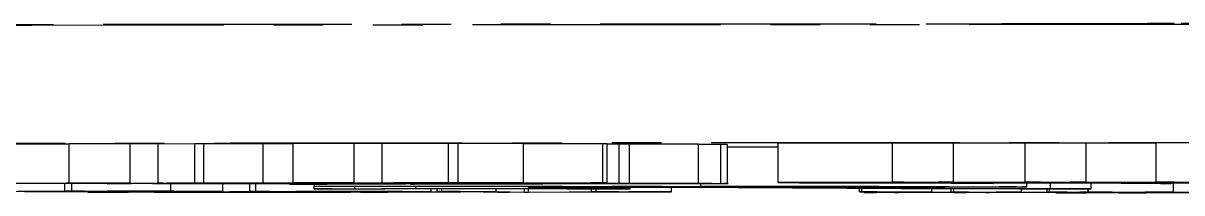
# Model space of a CAD drawing. Header units: millimetres. Extents: x 2379 to 4059, y 879 to 2067.
# Drawn here: x 3053.18 to 3082.8, y 944.52 to 948.85 of the extents above; entities that cross this region are included whole.
import ezdxf

# ---------------------------------------------------------------- set-up
doc = ezdxf.new("R2010")
doc.units = ezdxf.units.MM
doc.linetypes.add('PHANTOM', pattern=[12.7, 6.35, -1.27, 1.27, -1.27, 1.27, -1.27])

msp = doc.modelspace()

# ---------------------------------------------------------------- linework, layer by layer
at = {"color": 7, "linetype": 'PHANTOM', "lineweight": 25}
for p, q in [((3054.358, 945.764), (3052.778, 945.762)), ((3055.919, 945.772), (3054.358, 945.771)), ((3054.358, 944.771), (3054.358, 945.771)), ((3055.919, 944.772), (3055.919, 945.772)), ((3056.633, 945.767), (3055.919, 945.77)), ((3057.568, 945.769), (3056.633, 945.767)), ((3056.633, 944.767), (3056.633, 945.767)), ((3057.799, 945.771), (3057.568, 945.769)), ((3057.568, 944.769), (3057.568, 945.769)), ((3059.323, 945.77), (3057.799, 945.771)), ((3057.799, 944.771), (3057.799, 945.771)), ((3060.083, 945.772), (3059.323, 945.771)), ((3059.323, 944.771), (3059.323, 945.771)), ((3061.647, 945.78), (3060.083, 945.779)), ((3060.083, 944.779), (3060.083, 945.779)), ((3061.647, 944.78), (3061.647, 945.78)), ((3062.361, 945.775), (3061.647, 945.778)), ((3064.054, 945.778), (3062.361, 945.775)), ((3062.361, 944.775), (3062.361, 945.775)), ((3064.308, 945.78), (3064.054, 945.778)), ((3064.054, 944.778), (3064.054, 945.778)), ((3065.972, 945.779), (3064.308, 945.78)), ((3064.308, 944.78), (3064.308, 945.78)), ((3065.972, 944.779), (3065.972, 945.779)), ((3068.112, 945.773), (3067.999, 945.774)), ((3067.999, 944.774), (3067.999, 945.774)), ((3068.112, 944.773), (3068.112, 945.773)), ((3068.418, 945.764), (3068.112, 945.763)), ((3068.687, 945.767), (3068.418, 945.764)), ((3068.418, 944.764), (3068.418, 945.764)), ((3070.452, 945.766), (3068.687, 945.767)), ((3068.687, 944.767), (3068.687, 945.767)), ((3070.452, 944.766), (3070.452, 945.766)), ((3071.022, 944.757), (3071.022, 945.757)), ((3071.187, 944.755), (3071.187, 945.755)), ((3075.411, 945.786), (3072.483, 945.785)), ((3072.483, 944.785), (3072.483, 945.785)), ((3076.97, 945.791), (3075.411, 945.792)), ((3075.411, 944.792), (3075.411, 945.792)), ((3076.97, 944.791), (3076.97, 945.791)), ((3078.801, 945.787), (3076.97, 945.786)), ((3080.363, 945.792), (3078.801, 945.793)), ((3078.801, 944.793), (3078.801, 945.793)), ((3080.363, 944.792), (3080.363, 945.792)), ((3082.15, 945.788), (3080.363, 945.788)), ((3083.707, 945.793), (3082.15, 945.794)), ((3082.15, 944.794), (3082.15, 945.794)), ((3052.778, 944.762), (3055.873, 944.766)), ((3053.638, 944.762), (3052.778, 944.762)), ((3054.249, 944.564), (3054.249, 944.763)), ((3054.358, 944.771), (3055.919, 944.772)), ((3054.428, 944.564), (3054.428, 944.763)), ((3055.629, 944.765), (3054.928, 944.764)), ((3055.328, 944.753), (3055.328, 944.765)), ((3055.328, 944.753), (3055.67, 944.757)), ((3055.537, 944.752), (3055.328, 944.753)), ((3055.919, 944.772), (3055.773, 944.77)), ((3055.773, 944.77), (3056.633, 944.767)), ((3056.497, 944.748), (3068.418, 944.764)), ((3057.355, 944.747), (3056.497, 944.748)), ((3056.62, 944.764), (3056.611, 944.764)), ((3056.633, 944.767), (3057.568, 944.769)), ((3059.369, 944.77), (3056.857, 944.767)), ((3056.857, 944.767), (3057.268, 944.765)), ((3056.957, 944.561), (3056.957, 944.747)), ((3057.268, 944.765), (3057.268, 944.767)), ((3057.568, 944.769), (3057.799, 944.771)), ((3057.763, 944.754), (3065.536, 944.765)), ((3058.626, 944.754), (3057.763, 944.754)), ((3057.799, 944.771), (3059.369, 944.77)), ((3058.288, 944.556), (3058.288, 944.749)), ((3063.322, 944.756), (3058.647, 944.749)), ((3059.384, 944.759), (3058.693, 944.757)), ((3058.98, 944.557), (3058.98, 944.75)), ((3059.13, 944.558), (3059.13, 944.75)), ((3059.323, 944.771), (3061.601, 944.774)), ((3060.183, 944.771), (3059.323, 944.771)), ((3059.369, 944.77), (3059.369, 944.771)), ((3067.454, 944.766), (3059.918, 944.756)), ((3059.988, 944.74), (3059.988, 944.751)), ((3060.196, 944.74), (3059.988, 944.74)), ((3060.057, 944.765), (3060.057, 944.771)), ((3060.083, 944.779), (3061.647, 944.78)), ((3060.624, 944.752), (3060.624, 944.689)), ((3060.624, 944.686), (3060.624, 944.689)), ((3060.624, 944.689), (3070.512, 944.689)), ((3061.664, 944.686), (3060.624, 944.686)), ((3060.624, 944.627), (3060.624, 944.686)), ((3060.624, 944.625), (3060.624, 944.627)), ((3060.624, 944.627), (3061.664, 944.627)), ((3061.041, 944.761), (3061.041, 944.776)), ((3061.267, 944.761), (3061.041, 944.761)), ((3061.303, 944.752), (3061.303, 944.753)), ((3061.303, 944.752), (3062.954, 944.751)), ((3061.647, 944.78), (3061.465, 944.778)), ((3061.465, 944.778), (3062.361, 944.775)), ((3061.568, 944.77), (3061.472, 944.773)), ((3061.664, 944.627), (3061.664, 944.686)), ((3062.361, 944.775), (3064.054, 944.778)), ((3062.954, 944.751), (3062.446, 944.75)), ((3065.972, 944.779), (3062.641, 944.775)), ((3062.954, 944.751), (3062.954, 944.755)), ((3063.083, 944.746), (3063.083, 944.756)), ((3063.232, 944.746), (3063.083, 944.746)), ((3063.224, 944.63), (3063.224, 944.683)), ((3065.263, 944.749), (3063.322, 944.756)), ((3064.054, 944.778), (3064.308, 944.78)), ((3070.452, 944.766), (3064.141, 944.757)), ((3064.141, 944.757), (3066.121, 944.75)), ((3064.308, 944.78), (3065.972, 944.779)), ((3065.032, 944.767), (3064.382, 944.765)), ((3065.536, 944.765), (3065.79, 944.767)), ((3065.79, 944.767), (3067.454, 944.766)), ((3065.99, 944.757), (3065.99, 944.76)), ((3066.08, 944.757), (3065.99, 944.757)), ((3066.101, 944.659), (3066.101, 944.683)), ((3069.909, 944.659), (3066.101, 944.659)), ((3070.063, 944.656), (3066.101, 944.656)), ((3066.101, 944.656), (3066.101, 944.63)), ((3066.121, 944.75), (3066.121, 944.76)), ((3066.466, 944.748), (3066.466, 944.76)), ((3067.661, 944.686), (3069.562, 944.686)), ((3067.661, 944.627), (3067.661, 944.656)), ((3067.661, 944.627), (3068.702, 944.627)), ((3067.999, 944.774), (3068.112, 944.773)), ((3068.418, 944.764), (3068.687, 944.767)), ((3068.687, 944.767), (3070.452, 944.766)), ((3068.702, 944.627), (3068.702, 944.656)), ((3068.702, 944.627), (3068.702, 944.625)), ((3069.758, 944.547), (3069.758, 944.656)), ((3075.63, 944.625), (3070.063, 944.656)), ((3070.512, 944.689), (3070.512, 944.755)), ((3072.483, 944.785), (3075.955, 944.786)), ((3073.122, 944.784), (3072.483, 944.785)), ((3072.644, 944.657), (3077.711, 944.63)), ((3073.032, 944.774), (3073.032, 944.784)), ((3073.71, 944.784), (3073.122, 944.784)), ((3073.412, 944.775), (3073.412, 944.784)), ((3076.025, 944.785), (3073.71, 944.784)), ((3074.08, 944.78), (3074.08, 944.784)), ((3074.08, 944.78), (3074.353, 944.78)), ((3074.353, 944.78), (3074.353, 944.784)), ((3074.353, 944.78), (3074.494, 944.778)), ((3074.494, 944.778), (3074.494, 944.784)), ((3074.494, 944.778), (3086.268, 944.782)), ((3074.564, 944.543), (3074.564, 944.631)), ((3080.011, 944.779), (3074.566, 944.777)), ((3074.624, 944.544), (3074.624, 944.63)), ((3074.684, 944.775), (3074.684, 944.777)), ((3075.411, 944.792), (3076.97, 944.791)), ((3076.019, 944.774), (3076.019, 944.778)), ((3076.019, 944.774), (3077.055, 944.773)), ((3077.299, 944.781), (3076.348, 944.78)), ((3076.97, 944.791), (3076.577, 944.789)), ((3076.577, 944.789), (3076.839, 944.786)), ((3076.839, 944.786), (3076.839, 944.79)), ((3076.839, 944.786), (3079.359, 944.787)), ((3079.428, 944.786), (3076.908, 944.785)), ((3077.055, 944.773), (3077.055, 944.778)), ((3077.055, 944.773), (3080.391, 944.775)), ((3080.463, 944.774), (3077.126, 944.772)), ((3077.126, 944.772), (3077.992, 944.762)), ((3077.992, 944.762), (3077.134, 944.76)), ((3077.299, 944.781), (3077.299, 944.786)), ((3077.992, 944.762), (3077.992, 944.773)), ((3078.801, 944.793), (3080.363, 944.792)), ((3078.841, 944.674), (3078.841, 944.773)), ((3079.444, 944.627), (3079.444, 944.773)), ((3079.444, 944.627), (3080.485, 944.627)), ((3080.692, 944.783), (3079.739, 944.782)), ((3080.363, 944.792), (3079.957, 944.791)), ((3079.957, 944.791), (3080.242, 944.788)), ((3080.391, 944.775), (3080.011, 944.779)), ((3080.242, 944.788), (3080.242, 944.792)), ((3080.242, 944.788), (3082.692, 944.788)), ((3082.762, 944.788), (3080.311, 944.787)), ((3080.485, 944.627), (3080.485, 944.773)), ((3080.485, 944.627), (3080.485, 944.625)), ((3080.692, 944.783), (3080.692, 944.787)), ((3086.409, 944.782), (3080.894, 944.78)), ((3080.894, 944.78), (3081.275, 944.775)), ((3081.275, 944.775), (3081.275, 944.78)), ((3081.275, 944.775), (3084.542, 944.776)), ((3084.819, 944.775), (3081.347, 944.774)), ((3082.533, 944.76), (3081.58, 944.759)), ((3082.15, 944.794), (3083.707, 944.793)), ((3082.533, 944.76), (3082.533, 944.774)), ((3082.595, 944.541), (3082.595, 944.774)), ((3050.378, 944.549), (3054.653, 944.562)), ((3054.364, 944.552), (3053.037, 944.554)), ((3055.339, 944.561), (3053.216, 944.555)), ((3053.216, 944.555), (3054.287, 944.553)), ((3054.505, 944.563), (3054.249, 944.564)), ((3054.249, 944.564), (3054.428, 944.564)), ((3054.287, 944.553), (3054.287, 944.558)), ((3054.428, 944.564), (3056.957, 944.561)), ((3054.836, 944.541), (3054.836, 944.56)), ((3059.504, 944.535), (3054.836, 944.541)), ((3054.836, 944.541), (3054.984, 944.541)), ((3054.984, 944.541), (3054.984, 944.56)), ((3054.984, 944.541), (3055.26, 944.541)), ((3055.87, 944.541), (3059.423, 944.555)), ((3056.562, 944.56), (3055.963, 944.561)), ((3058.465, 944.548), (3056.602, 944.541)), ((3056.814, 944.539), (3056.814, 944.541)), ((3056.814, 944.539), (3058.005, 944.538)), ((3057.111, 944.554), (3057.555, 944.556)), ((3058.005, 944.538), (3058.005, 944.546)), ((3059.791, 944.546), (3058.465, 944.548)), ((3060.155, 944.555), (3058.616, 944.548)), ((3058.616, 944.548), (3059.941, 944.547)), ((3058.98, 944.557), (3059.13, 944.558)), ((3059.209, 944.557), (3058.98, 944.557)), ((3059.13, 944.558), (3063.614, 944.552)), ((3059.423, 944.555), (3059.487, 944.556)), ((3060.973, 944.539), (3059.504, 944.535)), ((3059.941, 944.547), (3059.941, 944.554)), ((3060.265, 944.542), (3059.991, 944.543)), ((3059.991, 944.543), (3060.091, 944.543)), ((3061.73, 944.548), (3060.265, 944.542)), ((3060.457, 944.534), (3060.457, 944.538)), ((3060.457, 944.534), (3060.575, 944.535)), ((3062.384, 944.533), (3060.457, 944.534)), ((3060.575, 944.535), (3060.575, 944.538)), ((3060.575, 944.535), (3060.96, 944.535)), ((3068.702, 944.625), (3060.624, 944.625)), ((3062.044, 944.553), (3060.763, 944.555)), ((3060.794, 944.539), (3060.794, 944.544)), ((3060.794, 944.539), (3060.973, 944.539)), ((3060.96, 944.535), (3060.96, 944.539)), ((3060.973, 944.539), (3060.973, 944.545)), ((3061.307, 944.548), (3061.307, 944.554)), ((3061.307, 944.548), (3061.457, 944.548)), ((3061.457, 944.548), (3061.457, 944.554)), ((3061.457, 944.548), (3061.73, 944.548)), ((3061.549, 944.535), (3064.331, 944.55)), ((3061.549, 944.535), (3061.549, 944.547)), ((3061.73, 944.548), (3061.73, 944.554)), ((3064.464, 944.549), (3061.838, 944.535)), ((3062.116, 944.534), (3062.116, 944.536)), ((3062.116, 944.534), (3062.501, 944.533)), ((3062.501, 944.533), (3062.384, 944.533)), ((3062.501, 944.533), (3062.501, 944.538)), ((3063.272, 944.548), (3062.992, 944.548)), ((3063.614, 944.552), (3063.272, 944.548)), ((3063.614, 944.552), (3063.614, 944.625)), ((3063.765, 944.551), (3063.765, 944.625)), ((3063.765, 944.551), (3063.882, 944.552)), ((3064.054, 944.551), (3063.765, 944.551)), ((3063.882, 944.625), (3063.882, 944.552)), ((3063.882, 944.552), (3065.279, 944.551)), ((3064.331, 944.55), (3064.376, 944.55)), ((3064.56, 944.549), (3064.464, 944.549)), ((3065.321, 944.53), (3064.56, 944.549)), ((3065.279, 944.551), (3065.279, 944.625)), ((3065.279, 944.551), (3066.003, 944.534)), ((3065.61, 944.53), (3065.321, 944.53)), ((3068.665, 944.546), (3065.61, 944.53)), ((3066.003, 944.534), (3066.003, 944.625)), ((3066.003, 944.534), (3066.099, 944.534)), ((3066.099, 944.534), (3066.099, 944.625)), ((3066.099, 944.534), (3068.376, 944.546)), ((3067.714, 944.548), (3067.714, 944.625)), ((3067.714, 944.548), (3067.831, 944.549)), ((3068.099, 944.548), (3067.714, 944.548)), ((3067.831, 944.549), (3067.831, 944.625)), ((3067.831, 944.549), (3069.758, 944.547)), ((3068.376, 944.546), (3068.421, 944.547)), ((3069.64, 944.546), (3069.255, 944.547)), ((3069.758, 944.547), (3069.64, 944.546)), ((3074.564, 944.543), (3074.624, 944.544)), ((3074.768, 944.543), (3074.564, 944.543)), ((3074.624, 944.544), (3076.412, 944.543)), ((3074.693, 944.524), (3074.693, 944.543)), ((3074.693, 944.524), (3074.998, 944.542)), ((3075, 944.524), (3074.693, 944.524)), ((3077.105, 944.535), (3075, 944.524)), ((3075.712, 944.542), (3075.458, 944.529)), ((3075.458, 944.529), (3075.56, 944.529)), ((3075.56, 944.529), (3077.236, 944.538)), ((3075.56, 944.529), (3075.56, 944.534)), ((3080.485, 944.625), (3075.63, 944.625)), ((3076.352, 944.542), (3076.198, 944.542)), ((3076.412, 944.543), (3076.352, 944.542)), ((3076.412, 944.543), (3076.412, 944.625)), ((3076.912, 944.542), (3076.912, 944.625)), ((3076.912, 944.542), (3076.972, 944.543)), ((3077.067, 944.542), (3076.912, 944.542)), ((3076.972, 944.543), (3076.972, 944.625)), ((3076.972, 944.543), (3078.708, 944.542)), ((3076.991, 944.523), (3077.207, 944.535)), ((3076.991, 944.523), (3076.991, 944.535)), ((3077.298, 944.523), (3076.991, 944.523)), ((3077.207, 944.535), (3077.105, 944.535)), ((3077.236, 944.538), (3077.346, 944.541)), ((3080.195, 944.54), (3077.298, 944.523)), ((3078.061, 944.541), (3077.785, 944.529)), ((3077.785, 944.529), (3077.887, 944.529)), ((3077.887, 944.529), (3079.829, 944.54)), ((3077.887, 944.529), (3077.887, 944.533)), ((3078.648, 944.541), (3078.496, 944.541)), ((3078.708, 944.542), (3078.648, 944.541)), ((3078.708, 944.542), (3078.708, 944.625)), ((3079.363, 944.541), (3079.363, 944.625)), ((3079.363, 944.541), (3079.422, 944.542)), ((3079.517, 944.541), (3079.363, 944.541)), ((3079.422, 944.542), (3079.422, 944.625)), ((3079.422, 944.542), (3080.408, 944.541)), ((3079.58, 944.522), (3079.58, 944.536)), ((3079.58, 944.522), (3079.609, 944.523)), ((3081.869, 944.522), (3079.58, 944.522)), ((3079.609, 944.523), (3079.609, 944.536)), ((3079.609, 944.523), (3079.869, 944.523)), ((3079.829, 944.54), (3079.875, 944.54)), ((3079.869, 944.523), (3079.869, 944.538)), ((3080.374, 944.524), (3081.023, 944.54)), ((3080.408, 944.541), (3080.408, 944.625)), ((3080.408, 944.541), (3080.41, 944.541)), ((3080.41, 944.625), (3080.41, 944.541)), ((3080.41, 944.541), (3082.595, 944.541)), ((3080.894, 944.54), (3080.69, 944.541)), ((3080.896, 944.54), (3080.894, 944.54)), ((3081.537, 944.532), (3081.206, 944.524)), ((3081.206, 944.524), (3081.21, 944.523)), ((3084.606, 944.531), (3081.537, 944.532)), ((3081.855, 944.54), (3081.564, 944.532)), ((3081.564, 944.532), (3084.633, 944.532)), ((3081.637, 944.523), (3081.637, 944.532)), ((3081.637, 944.523), (3081.897, 944.523)), ((3081.897, 944.523), (3081.869, 944.522)), ((3081.897, 944.523), (3081.897, 944.532)), ((3082.568, 944.54), (3082.36, 944.54)), ((3082.595, 944.541), (3082.568, 944.54))]:
    msp.add_line(p, q, dxfattribs=at)
at = {"color": 7, "linetype": 'PHANTOM', "lineweight": 25, "flags": 128}
msp.add_lwpolyline([(3159.916, 948.662), (3159.872, 948.667), (3159.516, 948.678), (3158.805, 948.688), (3157.744, 948.699), (3156.338, 948.709), (3154.594, 948.719), (3152.519, 948.729), (3150.126, 948.739), (3147.424, 948.748), (3144.429, 948.757), (3141.155, 948.765), (3137.618, 948.772), (3133.836, 948.78), (3129.828, 948.786), (3125.613, 948.792), (3121.213, 948.797), (3116.65, 948.802), (3111.946, 948.806), (3107.125, 948.809), (3102.21, 948.812), (3097.227, 948.813), (3092.2, 948.814), (3087.154, 948.814), (3082.115, 948.814), (3077.106, 948.812), (3072.155, 948.81), (3067.284, 948.808), (3062.518, 948.804), (3057.882, 948.8), (3053.397, 948.795), (3049.087, 948.789), (3044.973, 948.783), (3041.076, 948.776), (3037.414, 948.769), (3034.006, 948.761), (3030.87, 948.752), (3028.02, 948.743), (3025.471, 948.734), (3023.235, 948.724), (3021.325, 948.714), (3019.748, 948.704), (3018.514, 948.694), (3017.628, 948.683), (3017.094, 948.672), (3016.916, 948.662), (3016.916, 948.662)], dxfattribs=at)
at = {"color": 7, "linetype": 'PHANTOM', "lineweight": 25}
for points, knots in [([(3074.282, 948.828), (3071.786, 948.827), (3066.749, 948.824), (3059.372, 948.819), (3052.13, 948.812), (3045.151, 948.803), (3038.548, 948.793), (3032.454, 948.781), (3026.962, 948.768), (3022.15, 948.754), (3018.088, 948.739), (3014.818, 948.724), (3012.279, 948.708), (3011.217, 948.697), (3010.691, 948.692)], [0, 0, 0, 0, 0.079959, 0.161371, 0.244142, 0.328893, 0.414217, 0.5, 0.585778, 0.671102, 0.755858, 0.838624, 0.920039, 1, 1, 1, 1]), ([(3082.612, 948.843), (3082.221, 948.841), (3081.426, 948.837), (3079.436, 948.833), (3077.022, 948.829), (3075.185, 948.828), (3074.282, 948.828)], [0, 0, 0, 0, 0.245796, 0.5, 0.754204, 1, 1, 1, 1]), ([(3094.22, 948.843), (3093.956, 948.844), (3093.415, 948.846), (3091.997, 948.849), (3090.28, 948.851), (3088.416, 948.851), (3086.552, 948.851), (3084.835, 948.849), (3083.417, 948.846), (3082.876, 948.844), (3082.612, 948.843)], [0, 0, 0, 0, 0.122089, 0.25, 0.377911, 0.5, 0.622089, 0.75, 0.877911, 1, 1, 1, 1]), ([(3019.971, 945.664), (3020.018, 945.668), (3020.125, 945.676), (3020.995, 945.689), (3022.476, 945.702), (3024.651, 945.716), (3027.481, 945.729), (3030.995, 945.742), (3035.149, 945.754), (3039.893, 945.765), (3045.154, 945.775), (3050.846, 945.784), (3056.869, 945.792), (3063.092, 945.798), (3069.457, 945.803), (3075.81, 945.806), (3082.149, 945.808), (3088.416, 945.808), (3094.683, 945.808), (3101.022, 945.806), (3107.375, 945.803), (3113.74, 945.798), (3119.963, 945.792), (3125.986, 945.784), (3131.678, 945.775), (3136.939, 945.765), (3141.683, 945.754), (3145.837, 945.742), (3149.351, 945.729), (3152.181, 945.716), (3154.357, 945.702), (3155.838, 945.689), (3156.709, 945.676), (3156.816, 945.668), (3156.864, 945.664)], [0, 0, 0, 0, 0.023828, 0.053273, 0.084485, 0.115699, 0.147957, 0.180726, 0.213842, 0.247136, 0.28043, 0.313546, 0.346314, 0.378573, 0.409785, 0.440999, 0.470442, 0.499888, 0.529332, 0.558778, 0.58999, 0.621203, 0.653462, 0.68623, 0.719347, 0.752641, 0.785934, 0.819051, 0.851819, 0.884078, 0.915289, 0.946503, 0.975948, 1, 1, 1, 1]), ([(3067.999, 945.774), (3067.33, 945.773), (3066.651, 945.773), (3065.981, 945.773), (3065.972, 945.773)], [0, 0, 0, 0, 0.986687, 1, 1, 1, 1]), ([(3071.022, 945.757), (3070.911, 945.757), (3070.752, 945.757), (3070.521, 945.757), (3070.452, 945.757)], [0, 0, 0, 0, 0.700719, 1, 1, 1, 1]), ([(3071.185, 945.755), (3071.172, 945.756), (3071.146, 945.756), (3071.065, 945.756), (3071.022, 945.757)], [0, 0, 0, 0, 0.457866, 1, 1, 1, 1]), ([(3072.483, 945.688), (3072.376, 945.689), (3071.955, 945.689), (3071.515, 945.689), (3071.187, 945.689)], [0, 0, 0, 0, 0.254888, 1, 1, 1, 1]), ([(3054.928, 944.764), (3054.789, 944.764), (3054.512, 944.764), (3054.072, 944.763), (3053.797, 944.762), (3053.638, 944.762)], [0, 0, 0, 0, 0.297582, 0.595326, 1, 1, 1, 1]), ([(3055.873, 944.766), (3055.692, 944.767), (3055.355, 944.768), (3054.848, 944.77), (3054.521, 944.771), (3054.358, 944.771)], [0, 0, 0, 0, 0.369183, 0.684555, 1, 1, 1, 1]), ([(3056.51, 944.76), (3056.416, 944.758), (3056.225, 944.756), (3055.768, 944.754), (3055.537, 944.752)], [0, 0, 0, 0, 0.493905, 1, 1, 1, 1]), ([(3055.755, 944.761), (3055.757, 944.761), (3055.791, 944.762), (3055.708, 944.764), (3055.629, 944.765)], [0, 0, 0, 0, 0.05128, 1, 1, 1, 1]), ([(3058.693, 944.757), (3058.527, 944.757), (3058.195, 944.759), (3057.497, 944.761), (3056.969, 944.763), (3056.62, 944.764)], [0, 0, 0, 0, 0.25307, 0.506097, 1, 1, 1, 1]), ([(3057.268, 944.765), (3057.577, 944.766), (3058.206, 944.766), (3059.001, 944.766), (3059.56, 944.766), (3059.872, 944.766), (3059.997, 944.765), (3060.057, 944.765)], [0, 0, 0, 0, 0.325958, 0.662347, 0.799326, 0.902609, 1, 1, 1, 1]), ([(3058.647, 944.749), (3058.509, 944.749), (3058.231, 944.749), (3057.789, 944.748), (3057.514, 944.748), (3057.355, 944.747)], [0, 0, 0, 0, 0.297206, 0.594593, 1, 1, 1, 1]), ([(3059.482, 944.763), (3059.258, 944.764), (3058.829, 944.764), (3058.122, 944.765), (3057.653, 944.765), (3057.417, 944.765)], [0, 0, 0, 0, 0.3506116, 0.6721745, 1, 1, 1, 1]), ([(3057.417, 944.765), (3057.598, 944.764), (3057.959, 944.763), (3058.61, 944.761), (3059.092, 944.759), (3059.384, 944.759)], [0, 0, 0, 0, 0.2824309, 0.5648657, 1, 1, 1, 1]), ([(3059.918, 944.756), (3059.78, 944.756), (3059.503, 944.755), (3059.061, 944.755), (3058.785, 944.754), (3058.626, 944.754)], [0, 0, 0, 0, 0.297214, 0.594601, 1, 1, 1, 1]), ([(3060.17, 944.763), (3060.15, 944.763), (3060.111, 944.763), (3060.015, 944.763), (3059.868, 944.763), (3059.68, 944.763), (3059.548, 944.763), (3059.482, 944.763)], [0, 0, 0, 0, 0.082107, 0.164925, 0.356677, 0.675002, 1, 1, 1, 1]), ([(3059.988, 944.74), (3060.233, 944.741), (3060.704, 944.744), (3061.16, 944.748), (3061.255, 944.751), (3061.303, 944.752)], [0, 0, 0, 0, 0.35008, 0.672322, 1, 1, 1, 1]), ([(3060.057, 944.765), (3060.125, 944.765), (3060.233, 944.764), (3060.24, 944.764), (3060.217, 944.763), (3060.214, 944.763), (3060.182, 944.763), (3060.17, 944.763)], [0, 0, 0, 0, 0.414992, 0.667292, 0.851809, 0.943552, 1, 1, 1, 1]), ([(3061.601, 944.774), (3061.419, 944.775), (3061.081, 944.776), (3060.569, 944.778), (3060.245, 944.779), (3060.083, 944.779)], [0, 0, 0, 0, 0.369297, 0.684635, 1, 1, 1, 1]), ([(3061.472, 944.773), (3061.334, 944.773), (3061.057, 944.772), (3060.615, 944.772), (3060.341, 944.771), (3060.183, 944.771)], [0, 0, 0, 0, 0.297538, 0.595282, 1, 1, 1, 1]), ([(3062.446, 944.75), (3062.224, 944.749), (3061.809, 944.746), (3061.075, 944.743), (3060.489, 944.741), (3060.196, 944.74)], [0, 0, 0, 0, 0.365437, 0.681548, 1, 1, 1, 1]), ([(3061.041, 944.761), (3061.198, 944.762), (3061.497, 944.765), (3061.554, 944.768), (3061.581, 944.769)], [0, 0, 0, 0, 0.523773, 1, 1, 1, 1]), ([(3062.423, 944.772), (3062.382, 944.77), (3062.31, 944.768), (3061.901, 944.764), (3061.48, 944.762), (3061.267, 944.761)], [0, 0, 0, 0, 0.386257, 0.690164, 1, 1, 1, 1]), ([(3063.224, 944.683), (3063.215, 944.684), (3063.199, 944.684), (3063.001, 944.685), (3062.74, 944.686), (3062.286, 944.686), (3061.919, 944.686), (3061.664, 944.686)], [0, 0, 0, 0, 0.250411, 0.398556, 0.54744, 0.686236, 1, 1, 1, 1]), ([(3061.664, 944.627), (3061.962, 944.627), (3062.378, 944.627), (3062.851, 944.628), (3063.094, 944.629), (3063.213, 944.629), (3063.221, 944.63), (3063.224, 944.63)], [0, 0, 0, 0, 0.364031, 0.510061, 0.655864, 0.843841, 1, 1, 1, 1]), ([(3064.382, 944.765), (3064.212, 944.765), (3063.871, 944.767), (3063.224, 944.769), (3062.734, 944.77), (3062.423, 944.772)], [0, 0, 0, 0, 0.2667737, 0.5335507, 1, 1, 1, 1]), ([(3062.641, 944.775), (3063.266, 944.774), (3064.518, 944.773), (3066.387, 944.773), (3067.52, 944.773), (3067.999, 944.774)], [0, 0, 0, 0, 0.365081, 0.731832, 1, 1, 1, 1]), ([(3067.531, 944.77), (3066.866, 944.771), (3065.721, 944.771), (3064.156, 944.772), (3063.313, 944.773), (3062.885, 944.774)], [0, 0, 0, 0, 0.407022, 0.699492, 1, 1, 1, 1]), ([(3062.885, 944.774), (3063.064, 944.773), (3063.423, 944.772), (3064.128, 944.769), (3064.675, 944.768), (3065.032, 944.767)], [0, 0, 0, 0, 0.257454, 0.514908, 1, 1, 1, 1]), ([(3063.083, 944.746), (3063.387, 944.747), (3063.934, 944.747), (3064.559, 944.748), (3064.929, 944.748), (3065.103, 944.748), (3065.218, 944.748), (3065.294, 944.749), (3065.325, 944.749), (3065.331, 944.749), (3065.299, 944.749), (3065.271, 944.749), (3065.263, 944.749)], [0, 0, 0, 0, 0.35041, 0.630866, 0.725925, 0.790521, 0.841305, 0.86957, 0.898179, 0.941209, 0.984756, 1, 1, 1, 1]), ([(3065.805, 944.745), (3065.598, 944.746), (3065.179, 944.746), (3064.272, 944.746), (3063.634, 944.746), (3063.232, 944.746)], [0, 0, 0, 0, 0.263652, 0.534652, 1, 1, 1, 1]), ([(3066.121, 944.75), (3066.236, 944.75), (3066.417, 944.749), (3066.495, 944.748), (3066.328, 944.747), (3066.025, 944.746), (3065.805, 944.745)], [0, 0, 0, 0, 0.268227, 0.423788, 0.580622, 1, 1, 1, 1]), ([(3065.99, 944.757), (3066.652, 944.758), (3067.65, 944.758), (3068.982, 944.758), (3069.879, 944.758), (3070.551, 944.757), (3070.884, 944.757), (3071.002, 944.757), (3071.022, 944.757)], [0, 0, 0, 0, 0.381103, 0.574669, 0.765651, 0.888057, 0.981539, 1, 1, 1, 1]), ([(3070.547, 944.755), (3069.914, 944.755), (3068.877, 944.756), (3067.368, 944.757), (3066.511, 944.757), (3066.08, 944.757)], [0, 0, 0, 0, 0.437716, 0.717507, 1, 1, 1, 1]), ([(3066.101, 944.683), (3066.111, 944.684), (3066.129, 944.684), (3066.322, 944.685), (3066.648, 944.686), (3067.109, 944.686), (3067.474, 944.686), (3067.661, 944.686)], [0, 0, 0, 0, 0.212555, 0.375218, 0.538546, 0.763737, 1, 1, 1, 1]), ([(3066.101, 944.63), (3066.112, 944.63), (3066.131, 944.629), (3066.336, 944.628), (3066.684, 944.628), (3067.148, 944.627), (3067.506, 944.627), (3067.661, 944.627)], [0, 0, 0, 0, 0.21541, 0.378382, 0.541893, 0.800389, 1, 1, 1, 1]), ([(3068.112, 944.773), (3067.954, 944.773), (3067.687, 944.772), (3067.516, 944.771), (3067.527, 944.771), (3067.531, 944.77)], [0, 0, 0, 0, 0.4310373, 0.7260596, 1, 1, 1, 1]), ([(3069.562, 944.686), (3070.231, 944.686), (3071.577, 944.686), (3073.385, 944.685), (3074.705, 944.682), (3075.629, 944.679), (3075.936, 944.675), (3075.959, 944.673), (3075.964, 944.673)], [0, 0, 0, 0, 0.196061, 0.394111, 0.547436, 0.700125, 0.928087, 1, 1, 1, 1]), ([(3075.964, 944.673), (3075.934, 944.671), (3075.873, 944.668), (3075.19, 944.664), (3073.842, 944.661), (3072.158, 944.659), (3070.81, 944.659), (3070.032, 944.659), (3069.909, 944.659)], [0, 0, 0, 0, 0.200351, 0.402646, 0.59747, 0.766762, 0.96323, 1, 1, 1, 1]), ([(3070.512, 944.689), (3071.181, 944.689), (3072.416, 944.689), (3074.183, 944.688), (3075.846, 944.686), (3077.365, 944.684), (3078.511, 944.68), (3078.819, 944.676), (3078.837, 944.674), (3078.841, 944.674)], [0, 0, 0, 0, 0.160365, 0.296332, 0.431737, 0.589347, 0.747826, 0.949128, 1, 1, 1, 1]), ([(3071.122, 944.755), (3071.089, 944.755), (3070.998, 944.754), (3070.853, 944.755), (3070.696, 944.755), (3070.596, 944.755), (3070.547, 944.755)], [0, 0, 0, 0, 0.17027, 0.46426, 0.731509, 1, 1, 1, 1]), ([(3071.022, 944.757), (3071.073, 944.756), (3071.178, 944.756), (3071.216, 944.755), (3071.188, 944.755), (3071.144, 944.755), (3071.122, 944.755)], [0, 0, 0, 0, 0.391814, 0.807915, 0.901195, 1, 1, 1, 1]), ([(3078.841, 944.674), (3078.814, 944.672), (3078.754, 944.669), (3077.97, 944.664), (3076.259, 944.66), (3074.41, 944.658), (3073.131, 944.657), (3072.644, 944.657)], [0, 0, 0, 0, 0.183074, 0.416875, 0.642834, 0.864166, 1, 1, 1, 1]), ([(3073.032, 944.774), (3073.036, 944.774), (3073.049, 944.774), (3073.218, 944.774), (3073.351, 944.775), (3073.412, 944.775)], [0, 0, 0, 0, 0.206018, 0.636041, 1, 1, 1, 1]), ([(3073.728, 944.773), (3073.648, 944.773), (3073.497, 944.773), (3073.288, 944.773), (3073.147, 944.773), (3073.055, 944.773), (3073.038, 944.774), (3073.032, 944.774)], [0, 0, 0, 0, 0.281585, 0.522569, 0.762523, 0.925805, 1, 1, 1, 1]), ([(3073.412, 944.775), (3073.54, 944.775), (3073.882, 944.776), (3074.027, 944.778), (3074.066, 944.779), (3074.08, 944.78)], [0, 0, 0, 0, 0.268239, 0.722981, 1, 1, 1, 1]), ([(3074.636, 944.774), (3074.609, 944.774), (3074.556, 944.774), (3074.291, 944.773), (3074.021, 944.773), (3073.782, 944.773), (3073.728, 944.773)], [0, 0, 0, 0, 0.194719, 0.390632, 0.863045, 1, 1, 1, 1]), ([(3074.566, 944.777), (3074.62, 944.777), (3074.688, 944.776), (3074.667, 944.776), (3074.662, 944.775)], [0, 0, 0, 0, 0.7846575, 1, 1, 1, 1]), ([(3075.955, 944.786), (3075.897, 944.787), (3075.786, 944.788), (3075.607, 944.79), (3075.476, 944.791), (3075.411, 944.792)], [0, 0, 0, 0, 0.361759, 0.680808, 1, 1, 1, 1]), ([(3077.134, 944.76), (3077.041, 944.762), (3076.856, 944.764), (3076.498, 944.769), (3076.19, 944.772), (3076.019, 944.774)], [0, 0, 0, 0, 0.307881, 0.615778, 1, 1, 1, 1]), ([(3076.348, 944.78), (3076.311, 944.781), (3076.25, 944.782), (3076.134, 944.784), (3076.061, 944.785), (3076.025, 944.785)], [0, 0, 0, 0, 0.437947, 0.718933, 1, 1, 1, 1]), ([(3076.908, 944.785), (3076.938, 944.785), (3076.999, 944.784), (3077.123, 944.783), (3077.23, 944.782), (3077.299, 944.781)], [0, 0, 0, 0, 0.2673365, 0.5346869, 1, 1, 1, 1]), ([(3077.711, 944.63), (3077.881, 944.629), (3078.146, 944.628), (3078.818, 944.627), (3079.224, 944.627), (3079.444, 944.627)], [0, 0, 0, 0, 0.454509, 0.703285, 1, 1, 1, 1]), ([(3079.359, 944.787), (3079.3, 944.788), (3079.188, 944.789), (3079.004, 944.791), (3078.869, 944.792), (3078.801, 944.793)], [0, 0, 0, 0, 0.353076, 0.676475, 1, 1, 1, 1]), ([(3079.739, 944.782), (3079.695, 944.782), (3079.63, 944.784), (3079.518, 944.785), (3079.458, 944.786), (3079.428, 944.786)], [0, 0, 0, 0, 0.499817, 0.749886, 1, 1, 1, 1]), ([(3080.311, 944.787), (3080.342, 944.786), (3080.403, 944.786), (3080.519, 944.784), (3080.626, 944.783), (3080.692, 944.783)], [0, 0, 0, 0, 0.278089, 0.556193, 1, 1, 1, 1]), ([(3081.58, 944.759), (3081.483, 944.76), (3081.288, 944.763), (3080.906, 944.768), (3080.628, 944.772), (3080.463, 944.774)], [0, 0, 0, 0, 0.2894212, 0.5788391, 1, 1, 1, 1]), ([(3081.347, 944.774), (3081.462, 944.773), (3081.694, 944.77), (3082.071, 944.765), (3082.368, 944.762), (3082.533, 944.76)], [0, 0, 0, 0, 0.307939, 0.615874, 1, 1, 1, 1]), ([(3082.692, 944.788), (3082.634, 944.789), (3082.524, 944.79), (3082.344, 944.792), (3082.215, 944.794), (3082.15, 944.794)], [0, 0, 0, 0, 0.3618324, 0.680859, 1, 1, 1, 1]), ([(3083.088, 944.783), (3083.048, 944.783), (3082.982, 944.785), (3082.868, 944.786), (3082.797, 944.787), (3082.762, 944.788)], [0, 0, 0, 0, 0.437841, 0.718884, 1, 1, 1, 1]), ([(3054.287, 944.553), (3054.547, 944.553), (3054.988, 944.552), (3055.655, 944.552), (3056.203, 944.552), (3056.698, 944.553), (3056.964, 944.554), (3057.111, 944.554)], [0, 0, 0, 0, 0.2693348, 0.4566469, 0.5997024, 0.7783509, 1, 1, 1, 1]), ([(3057.872, 944.553), (3057.656, 944.553), (3057.295, 944.552), (3056.555, 944.551), (3055.832, 944.551), (3055.064, 944.551), (3054.6, 944.552), (3054.364, 944.552)], [0, 0, 0, 0, 0.253557, 0.424716, 0.595645, 0.794239, 1, 1, 1, 1]), ([(3054.653, 944.562), (3054.684, 944.562), (3054.734, 944.562), (3054.757, 944.563), (3054.735, 944.563), (3054.652, 944.563), (3054.561, 944.563), (3054.505, 944.563)], [0, 0, 0, 0, 0.242147, 0.388856, 0.536837, 0.710317, 1, 1, 1, 1]), ([(3055.26, 944.541), (3055.337, 944.541), (3055.446, 944.541), (3055.607, 944.541), (3055.716, 944.541), (3055.807, 944.541), (3055.85, 944.541), (3055.87, 944.541)], [0, 0, 0, 0, 0.350066, 0.499422, 0.650662, 0.830252, 1, 1, 1, 1]), ([(3055.963, 944.561), (3055.893, 944.561), (3055.785, 944.561), (3055.616, 944.561), (3055.492, 944.561), (3055.402, 944.561), (3055.358, 944.561), (3055.339, 944.561)], [0, 0, 0, 0, 0.336259, 0.518412, 0.701425, 0.865829, 1, 1, 1, 1]), ([(3056.602, 944.541), (3056.579, 944.54), (3056.54, 944.54), (3056.543, 944.54), (3056.585, 944.54), (3056.676, 944.539), (3056.763, 944.539), (3056.814, 944.539)], [0, 0, 0, 0, 0.233621, 0.399553, 0.564983, 0.740199, 1, 1, 1, 1]), ([(3057.591, 944.557), (3057.597, 944.557), (3057.625, 944.557), (3057.488, 944.558), (3057.129, 944.559), (3056.764, 944.56), (3056.562, 944.56)], [0, 0, 0, 0, 0.067979, 0.316164, 0.620975, 1, 1, 1, 1]), ([(3056.957, 944.561), (3057.278, 944.56), (3057.802, 944.559), (3058.232, 944.557), (3058.333, 944.556), (3058.177, 944.554), (3057.958, 944.554), (3057.872, 944.553)], [0, 0, 0, 0, 0.303232, 0.495993, 0.689194, 0.877678, 1, 1, 1, 1]), ([(3058.005, 944.538), (3058.288, 944.538), (3058.773, 944.537), (3059.573, 944.537), (3060.233, 944.538), (3060.614, 944.539), (3060.794, 944.539)], [0, 0, 0, 0, 0.2964627, 0.506276, 0.7663159, 1, 1, 1, 1]), ([(3059.49, 944.556), (3059.49, 944.556), (3059.493, 944.556), (3059.462, 944.556), (3059.368, 944.556), (3059.27, 944.557), (3059.209, 944.557)], [0, 0, 0, 0, 0.034336, 0.266425, 0.542953, 1, 1, 1, 1]), ([(3060.091, 944.543), (3060.192, 944.544), (3060.332, 944.544), (3060.313, 944.545), (3060.193, 944.546), (3059.999, 944.546), (3059.852, 944.546), (3059.791, 944.546)], [0, 0, 0, 0, 0.4002553, 0.5540467, 0.7092134, 0.880119, 1, 1, 1, 1]), ([(3059.941, 944.547), (3060.074, 944.547), (3060.282, 944.547), (3060.597, 944.547), (3060.855, 944.547), (3061.111, 944.547), (3061.236, 944.548), (3061.307, 944.548)], [0, 0, 0, 0, 0.265228, 0.413113, 0.562281, 0.751044, 1, 1, 1, 1]), ([(3060.763, 944.555), (3060.7, 944.555), (3060.593, 944.555), (3060.439, 944.555), (3060.323, 944.555), (3060.225, 944.555), (3060.18, 944.555), (3060.155, 944.555)], [0, 0, 0, 0, 0.2946797, 0.4891513, 0.6427246, 0.79668, 1, 1, 1, 1]), ([(3060.96, 944.535), (3061.05, 944.535), (3061.175, 944.535), (3061.342, 944.535), (3061.447, 944.535), (3061.512, 944.535), (3061.541, 944.535), (3061.549, 944.535)], [0, 0, 0, 0, 0.388994, 0.538184, 0.687796, 0.914813, 1, 1, 1, 1]), ([(3061.838, 944.535), (3061.815, 944.535), (3061.786, 944.535), (3061.805, 944.534), (3061.808, 944.534)], [0, 0, 0, 0, 0.839131, 1, 1, 1, 1]), ([(3061.822, 944.534), (3061.84, 944.534), (3061.884, 944.534), (3061.99, 944.534), (3062.078, 944.534), (3062.116, 944.534)], [0, 0, 0, 0, 0.270574, 0.689224, 1, 1, 1, 1]), ([(3062.992, 944.548), (3062.985, 944.549), (3062.971, 944.55), (3062.748, 944.552), (3062.372, 944.553), (3062.126, 944.553), (3062.044, 944.553)], [0, 0, 0, 0, 0.333446, 0.670522, 0.890051, 1, 1, 1, 1]), ([(3064.371, 944.55), (3064.371, 944.55), (3064.369, 944.551), (3064.329, 944.551), (3064.226, 944.551), (3064.125, 944.551), (3064.054, 944.551)], [0, 0, 0, 0, 0.094648, 0.307424, 0.510271, 1, 1, 1, 1]), ([(3068.416, 944.547), (3068.416, 944.547), (3068.414, 944.547), (3068.374, 944.547), (3068.272, 944.547), (3068.171, 944.548), (3068.099, 944.548)], [0, 0, 0, 0, 0.094648, 0.307424, 0.510271, 1, 1, 1, 1]), ([(3069.255, 944.547), (3069.189, 944.547), (3069.078, 944.547), (3068.924, 944.547), (3068.813, 944.547), (3068.723, 944.546), (3068.686, 944.546), (3068.665, 944.546)], [0, 0, 0, 0, 0.292493, 0.488495, 0.642099, 0.795375, 1, 1, 1, 1]), ([(3074.998, 944.542), (3075.009, 944.542), (3075.026, 944.542), (3074.978, 944.543), (3074.92, 944.543), (3074.845, 944.543), (3074.793, 944.543), (3074.768, 944.543)], [0, 0, 0, 0, 0.409045, 0.568709, 0.729731, 0.871998, 1, 1, 1, 1]), ([(3076.198, 944.542), (3076.133, 944.542), (3076.033, 944.542), (3075.901, 944.542), (3075.814, 944.542), (3075.746, 944.542), (3075.725, 944.542), (3075.712, 944.542)], [0, 0, 0, 0, 0.286948, 0.445283, 0.603611, 0.766841, 1, 1, 1, 1]), ([(3077.346, 944.541), (3077.353, 944.541), (3077.365, 944.541), (3077.308, 944.542), (3077.21, 944.542), (3077.111, 944.542), (3077.067, 944.542)], [0, 0, 0, 0, 0.280717, 0.477013, 0.764436, 1, 1, 1, 1]), ([(3078.496, 944.541), (3078.449, 944.541), (3078.373, 944.541), (3078.265, 944.541), (3078.189, 944.541), (3078.117, 944.541), (3078.081, 944.541), (3078.065, 944.541), (3078.061, 944.541)], [0, 0, 0, 0, 0.2197284, 0.3604368, 0.5019622, 0.6296085, 0.9109721, 1, 1, 1, 1]), ([(3079.87, 944.54), (3079.87, 944.54), (3079.869, 944.54), (3079.827, 944.541), (3079.748, 944.541), (3079.641, 944.541), (3079.557, 944.541), (3079.517, 944.541)], [0, 0, 0, 0, 0.063168, 0.286153, 0.501453, 0.758451, 1, 1, 1, 1]), ([(3079.869, 944.523), (3079.962, 944.523), (3080.091, 944.523), (3080.24, 944.523), (3080.316, 944.523), (3080.359, 944.524), (3080.369, 944.524), (3080.374, 944.524)], [0, 0, 0, 0, 0.375821, 0.523807, 0.672057, 0.853203, 1, 1, 1, 1]), ([(3080.69, 944.541), (3080.634, 944.541), (3080.527, 944.541), (3080.381, 944.54), (3080.269, 944.54), (3080.22, 944.54), (3080.195, 944.54)], [0, 0, 0, 0, 0.246987, 0.468153, 0.728462, 1, 1, 1, 1]), ([(3081.022, 944.54), (3081.023, 944.54), (3081.025, 944.54), (3080.994, 944.54), (3080.942, 944.54), (3080.906, 944.54), (3080.896, 944.54)], [0, 0, 0, 0, 0.177122, 0.589108, 0.884827, 1, 1, 1, 1]), ([(3081.217, 944.523), (3081.23, 944.523), (3081.256, 944.523), (3081.34, 944.523), (3081.467, 944.523), (3081.573, 944.523), (3081.637, 944.523)], [0, 0, 0, 0, 0.204883, 0.408937, 0.643499, 1, 1, 1, 1]), ([(3082.36, 944.54), (3082.29, 944.54), (3082.174, 944.54), (3082.031, 944.54), (3081.939, 944.54), (3081.876, 944.54), (3081.863, 944.54), (3081.855, 944.54)], [0, 0, 0, 0, 0.290077, 0.48445, 0.638173, 0.79153, 1, 1, 1, 1])]:
    msp.add_open_spline(points, degree=3, knots=knots, dxfattribs=at)

doc.saveas('drawing.dxf')
